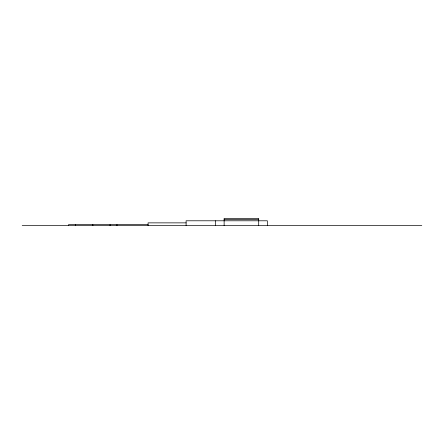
<?xml version="1.0" encoding="UTF-8"?>
<svg xmlns="http://www.w3.org/2000/svg" width="444" height="444" viewBox="0 0 444 444"><rect width="100%" height="100%" fill="white"/><g stroke="black" fill="none" stroke-linecap="round" stroke-linejoin="round"><path stroke-width="0.67" d="M224.131 219.58L258.702 219.58M186.103 222.866L148.08 222.866L148.08 225.63M148.08 224.592L68.57 224.592L68.57 225.63M22.2 225.63L421.8 225.63M267.344 225.63L267.344 220.79L186.103 220.79L186.103 225.63M258.702 225.63L258.702 218.37L224.131 218.37L224.131 225.63M215.49 220.79L215.49 225.63M116.966 224.592L116.966 225.63M110.051 224.592L110.051 225.63M92.802 224.592L92.802 225.63M92.735 224.592L92.735 225.63M75.48 224.592L75.48 225.63"/></g></svg>
